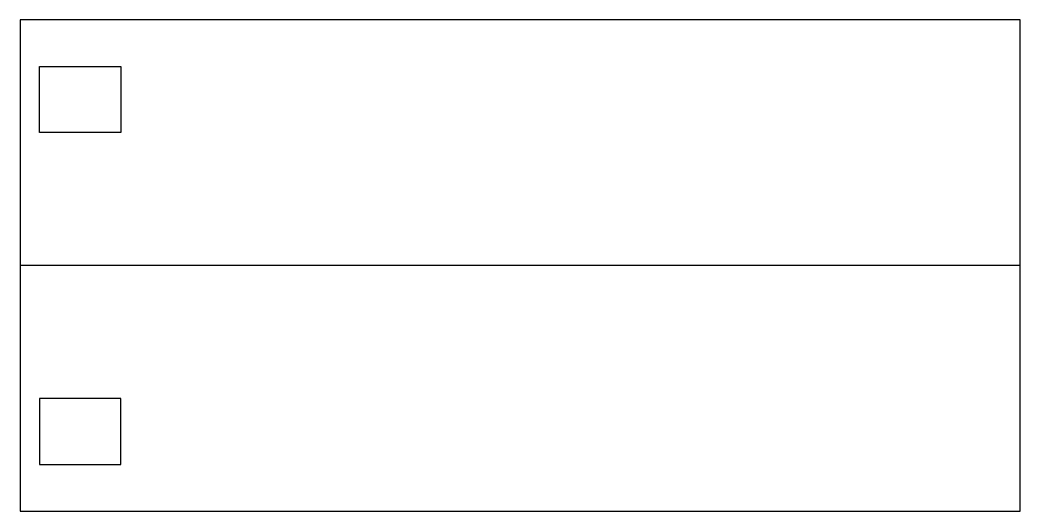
# Model space of a CAD drawing. Header units: millimetres. Extents: x -51.5 to 0, y 0 to 25.3.
import ezdxf

# ---------------------------------------------------------------- set-up
doc = ezdxf.new("R2010")
doc.units = ezdxf.units.MM
doc.layers.get('0').update_dxf_attribs({"linetype": 'CONTINUOUS'})

msp = doc.modelspace()

# ---------------------------------------------------------------- linework, layer by layer
msp.add_line((0, 12.65), (-51.5, 12.65))
for points in [[(0, 25.3), (-51.5, 25.3), (-51.5, 0), (0, 0)], [(-50.5, 22.9), (-46.3, 22.9), (-46.3, 19.5), (-50.5, 19.5)], [(-46.3, 2.4), (-46.3, 5.8), (-50.5, 5.8), (-50.5, 2.4)]]:
    msp.add_lwpolyline(points, close=True)

doc.saveas('drawing.dxf')
